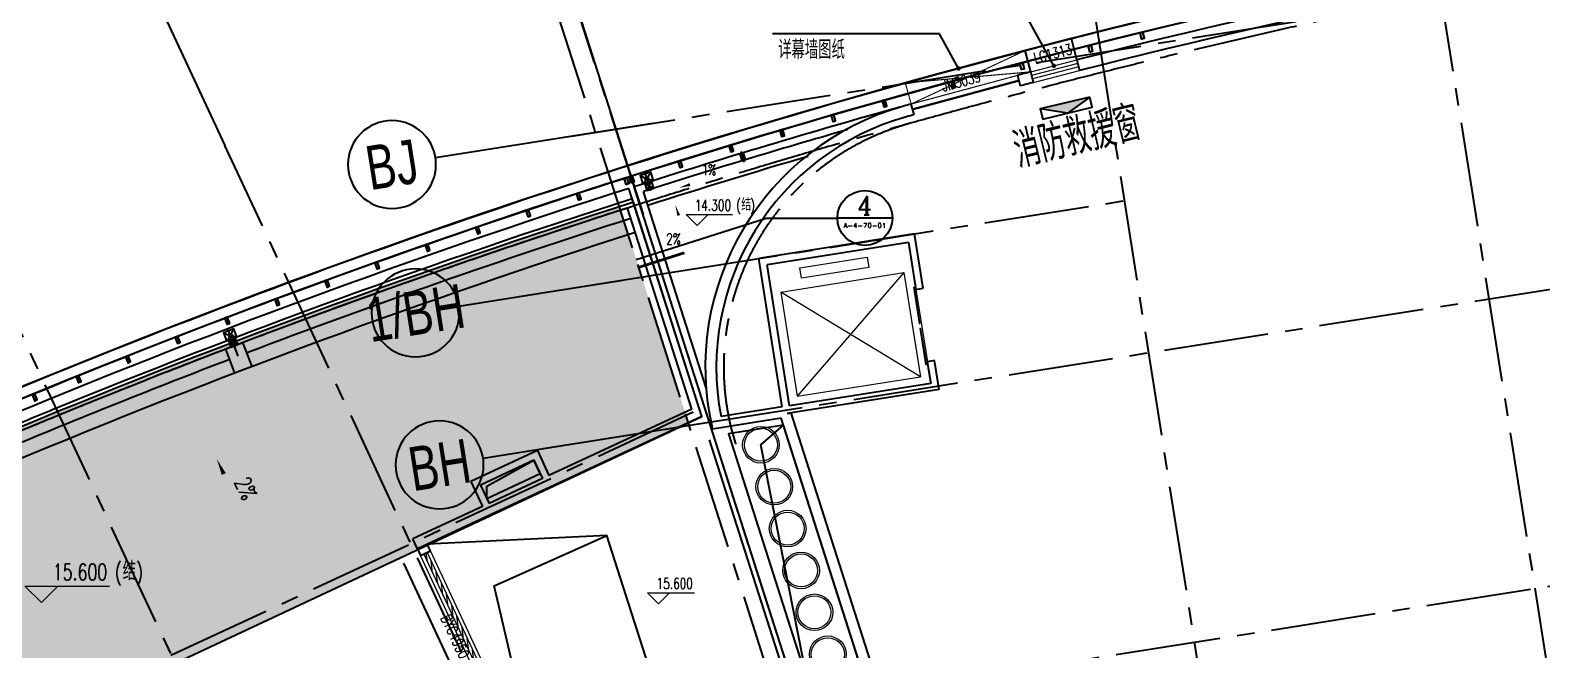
# Model space of a CAD drawing. Extents: x 162590 to 1345090, y -237084 to 1504616.
# Drawn here: x 666498 to 707707, y 164484 to 181396 of the extents above; entities that cross this region are included whole.
import ezdxf
from ezdxf.enums import TextEntityAlignment as Align

# ---------------------------------------------------------------- set-up
doc = ezdxf.new("R2010")
doc.units = 0
doc.linetypes.add('CENTER2', pattern=[28.575, 19.05, -3.175, 3.175, -3.175])
doc.layers.get('0').update_dxf_attribs({"color": 8})
doc.layers.get('Defpoints').update_dxf_attribs({"color": 8})
for name, color, linetype in [('#幕墙线-平面', 8, 'Continuous'), ('#文字', 8, 'Continuous'), ('#标注', 8, 'Continuous'), ('#轴线', 8, 'CENTER2'), ('A-FLOR', 8, 'Continuous'), ('A-FLOR-PIPE', 8, 'Continuous'), ('A-FLOR-SPCL', 8, 'Continuous'), ('A-FLOR-UNDR', 8, 'Continuous'), ('A-Hole', 8, 'Continuous'), ('CURTWALL', 8, 'Continuous'), ('DIM_IDEN', 8, 'Continuous'), ('DIM_LEAD', 8, 'Continuous'), ('WALL', 8, 'Continuous'), ('WINDOW_TEXT', 8, 'Continuous'), ('建-填充', 8, 'Continuous'), ('救援窗', 8, 'Continuous'), ('数据中心轮廓线', 8, 'Continuous')]:
    doc.layers.add(name, color=color, linetype=linetype)
for name, color, linetype, lineweight in [('DIM_ELEV', 8, 'Continuous', 5), ('DIM_SYMB', 8, 'Continuous', 5), ('E-建筑条件', 8, 'Continuous', 9), ('EVTR', 8, 'Continuous', 9), ('PUB_TEXT', 8, 'Continuous', 5), ('WINDOW', 8, 'Continuous', 13)]:
    doc.layers.add(name, color=color, linetype=linetype, lineweight=lineweight)
doc.styles.add('_TCH_DIM', font='SIMPLEX', dxfattribs={"bigfont": 'GBCBIG'})
doc.styles.add('_TCH_LABEL', font='COMPLEX', dxfattribs={"bigfont": 'GBCBIG'})
doc.styles.add('_TCH_WINDOW', font='SIMPLEX', dxfattribs={"height": 3.5, "bigfont": 'GBCBIG'})
doc.styles.add('JHZX', font='jrs.shx', dxfattribs={"width": 0.6, "bigfont": 'jhz.shx'})
doc.styles.add('图纸文字', font='txt.shx', dxfattribs={"width": 0.5, "bigfont": 'HZTXT.shx'})
doc.dimstyles.new('JZBZ-300', dxfattribs={"dimscale": 300, "dimtxt": 3, "dimasz": 1.5, "dimexe": 1, "dimexo": 1, "dimgap": 0.5, "dimtad": 1, "dimdec": 0, "dimdsep": 46, "dimtxsty": 'JHZX', "dimblk1": 'ARCHTICK', "dimblk2": 'ARCHTICK', "dimsah": 1, "dimcen": 0, "dimclrd": 1, "dimclre": 1, "dimclrt": 2, "dimadec": 3, "dimazin": 2, "dimtfac": 1, "dimtdec": 0, "dimtix": 1, "dimtmove": 0, "dimatfit": 3, "dimfxl": 1, "dimtolj": 1, "dimlwd": -1, "dimlwe": -1, "dimarcsym": 1})

# ---------------------------------------------------------------- blocks, each defined once
blk = doc.blocks.new('A$C6e55dde9')
at = {"layer": '救援窗'}
h = blk.add_hatch(color=256, dxfattribs=at)
edge = h.paths.add_edge_path()
edge.add_arc((-839, -143), 839, 350.4779, 360)
edge.add_arc((839, -143), 839, 180, 189.5221)
edge.add_line((12, -282), (693, 0))
edge.add_line((693, 0), (-693, 0))
edge.add_line((-693, 0), (-12, -282))
edge = h.paths.add_edge_path()
edge.add_line((-12, -282), (0, -287))
edge.add_line((0, -287), (12, -282))
edge.add_arc((839, -143), 839, 180, 189.5221, ccw=False)
edge.add_arc((-839, -143), 839, -9.5221, 0, ccw=False)
blk.add_lwpolyline([(693, 0), (-693, 0), (-693, -287), (693, -287)], close=True, dxfattribs=at)
blk.add_lwpolyline([(693, 0), (0, -287), (-693, 0)], dxfattribs=at)
blk = doc.blocks.new('A$Cf5e5299f')
at = {"layer": '#标注', "ltscale": 300}
blk.add_blockref('A$C6e55dde9', (0, 0), dxfattribs=at)
at = {"layer": '#文字', "style": '图纸文字', "width": 0.7}
blk.add_text('消防救援窗', height=1000, dxfattribs=at).set_placement((-1646, -1458))
blk = doc.blocks.new('ysd-w')
at = {"layer": 'A-FLOR-PIPE'}
blk.add_circle((0, 190), 50, dxfattribs=at)
at = {"layer": 'A-FLOR-SPCL'}
for p, q in [((-150, 340), (-35, 225)), ((-150, 100), (-43, 164)), ((35, 225), (150, 340)), ((150, 100), (43, 164))]:
    blk.add_line(p, q, dxfattribs=at)
at = {"layer": 'A-FLOR-SPCL', "ltscale": 0.2}
for p, q in [((-100, 100), (100, -100)), ((-100, -100), (100, 100)), ((0, -150), (0, 390))]:
    blk.add_line(p, q, dxfattribs=at)
at = {"layer": 'A-FLOR-SPCL'}
for points in [[(-150, 100), (150, 100), (150, 340), (-150, 340)], [(-100, -100), (100, -100), (100, 100), (-100, 100)]]:
    blk.add_lwpolyline(points, close=True, dxfattribs=at)
blk = doc.blocks.new('rain-3F')
at = {"layer": '建-填充'}
h = blk.add_hatch(dxfattribs=at)
h.set_pattern_fill('沙地', color=256, scale=200)
h.set_pattern_definition([(0, (-2140296.98, 1263610.29), (200, 200), [0, -400])])
edge = h.paths.add_edge_path()
edge.add_line((-84875, 184380), (-62718, 194712))
edge.add_line((-62718, 194712), (-64614, 200653))
edge.add_arc((0, 0), 210800, 107.84949, 112.75032)
edge.add_arc((-78776, 187910), 7046, 112.9165, 210.0582)
at = {"layer": 'A-FLOR-PIPE'}
for p, q in [((-61335, 202098), (-61240, 202127)), ((-61335, 202098), (-61277, 201906)), ((-61277, 201906), (-61182, 201935)), ((-61240, 202127), (-61182, 201935)), ((-75095, 196114), (-75345, 196768)), ((-74628, 196292), (-74878, 196946))]:
    blk.add_line(p, q, dxfattribs=at)
at = {"layer": 'A-FLOR-PIPE', "ltscale": 0.2}
for p, q in [((-61335, 202098), (-61182, 201935)), ((-61302, 202160), (-61215, 201873)), ((-61277, 201906), (-61240, 202127))]:
    blk.add_line(p, q, dxfattribs=at)
at = {"layer": 'A-FLOR-PIPE'}
for radius, start, end in [(211000, 106.06544, 107.64569), (210600, 106.40309, 107.64569), (210400, 107.79531, 110.81638), (210000, 107.79549, 112.75032), (210400, 110.95253, 112.75032)]:
    blk.add_arc((0, 0), radius, start, end, dxfattribs=at)
at = {"layer": 'A-Hole'}
blk.add_line((-75004, 196577), (-75183, 197044), dxfattribs=at)
at = {"layer": 'DIM_SYMB'}
for points in [[(-61480, 201631, 0, 0, 0), (-62980, 201172, 0, 80, 0), (-62693, 201260, 0, 0, 0)], [(-62613, 199208, 0, 0, 0), (-63090, 200703, 0, 80, 0), (-62998, 200417, 0, 0, 0)], [(-74704, 191867, 0, 0, 0), (-75590, 193767, 0, 120, 0), (-75400, 193359, 0, 0, 0)]]:
    blk.add_lwpolyline(points, format="xyseb", dxfattribs=at)
at = {"layer": 'A-FLOR-PIPE'}
for p, rotation in [((-63800, 201228), 17.69999999995632), ((-75147, 196951), 20.88445489729144)]:
    blk.add_blockref('ysd-w', p, dxfattribs=dict(at, rotation=rotation))
at = {"layer": 'PUB_TEXT', "style": '_TCH_DIM', "width": 0.705882}
for s, p in [('1%', (-62370, 201513)), ('2%', (-63335, 199624))]:
    blk.add_text(s, height=297.5, dxfattribs=at).set_placement(p)
blk.add_text('2%', height=446.2, rotation=295, dxfattribs=at).set_placement((-75125, 193142))
blk = doc.blocks.new('chimney')
at = {"layer": 'A-Hole'}
for points in [[(-58978, 187431), (-57878, 187606), (-60139, 194689), (-61638, 194452), (-59485, 187698), (-59104, 187819), (-58978, 187431)], [(-59482, 187699), (-60756, 194157), (-60139, 194689)], [(-57392, 181148), (-58470, 186590), (-57724, 187124)], [(-54993, 173630), (-56257, 180058), (-55694, 180763)]]:
    blk.add_lwpolyline(points, dxfattribs=at)
for points in [[(-56947, 181071), (-55848, 181245), (-57724, 187124), (-58822, 186950), (-58734, 186680), (-59115, 186557), (-57392, 181148), (-57011, 181269)], [(-54992, 173628), (-57148, 180385), (-56767, 180507), (-56794, 180589), (-55694, 180763), (-53388, 173535), (-54488, 173361), (-54614, 173751)]]:
    blk.add_lwpolyline(points, close=True, dxfattribs=at)
at = {"layer": 'E-建筑条件'}
for centre, radius in [((-60756, 194157), 500), ((-60756, 194157), 450), ((-60392, 193014), 500), ((-60392, 193014), 450), ((-60027, 191871), 500), ((-60027, 191871), 450), ((-59662, 190728), 500), ((-59662, 190728), 450), ((-59297, 189585), 500), ((-59297, 189585), 450), ((-58932, 188441), 500), ((-58932, 188441), 450), ((-58172, 186060), 500), ((-58172, 186060), 450), ((-57564, 184155), 500), ((-57564, 184155), 450), ((-57199, 183011), 500), ((-57199, 183011), 450), ((-56834, 181868), 500), ((-56834, 181868), 450), ((-56257, 180058), 500), ((-56257, 180058), 450), ((-55892, 178915), 500), ((-55892, 178915), 450), ((-55527, 177772), 500), ((-55527, 177772), 450), ((-55162, 176628), 500), ((-55162, 176628), 450), ((-54797, 175485), 500), ((-54797, 175485), 450), ((-54433, 174342), 500), ((-54433, 174342), 450)]:
    blk.add_circle(centre, radius, dxfattribs=at)
blk = doc.blocks.new('$WINLIB2D$00000039')
for points in [[(-0.5, 0.5), (-0.5, -0.5)], [(0.5, 0.5), (-0.5, 0.5)], [(0.5, -0.5), (0.5, 0.5)], [(-0.5, 0.1667), (0.5, 0.1667)], [(-0.3839, -0.1667), (-0.448, 0.1667)], [(-0.3159, -0.1667), (-0.38, 0.1667)], [(-0.2479, -0.1667), (-0.312, 0.1667)], [(-0.1799, -0.1667), (-0.244, 0.1667)], [(-0.1119, -0.1667), (-0.176, 0.1667)], [(-0.0439, -0.1667), (-0.108, 0.1667)], [(0.0241, -0.1667), (-0.04, 0.1667)], [(0.0921, -0.1667), (0.028, 0.1667)], [(0.16, -0.1667), (0.0959, 0.1667)], [(0.228, -0.1667), (0.1639, 0.1667)], [(0.296, -0.1667), (0.2319, 0.1667)], [(0.364, -0.1667), (0.2999, 0.1667)], [(0.432, -0.1667), (0.3679, 0.1667)], [(0.5, -0.1667), (0.4359, 0.1667)], [(-0.4519, -0.1667), (-0.5, 0.0836)], [(-0.5, -0.1667), (0.5, -0.1667)], [(0.5, -0.5), (-0.5, -0.5)]]:
    blk.add_lwpolyline(points)
blk = doc.blocks.new('$DorLib2D$00000213')
at = {"const_width": 0.02}
blk.add_lwpolyline([(0.5, 0), (-0.5, 0)], dxfattribs=at)
blk = doc.blocks.new('$WINLIB2D$00000001')
for points in [[(-0.5, 0.5), (-0.5, -0.5)], [(-0.5, 0.5), (0.5, 0.5)], [(0.5, -0.5), (0.5, 0.5)], [(0.5, 0.167), (-0.5, 0.167)], [(0.5, -0.167), (-0.5, -0.167)], [(-0.5, -0.5), (0.5, -0.5)]]:
    blk.add_lwpolyline(points)
blk = doc.blocks.new('$DORLIB2D$00000127')
for points in [[(-0.533, 0.795), (-0.533, 0.69)], [(-0.033, 0.795), (-0.533, 0.795)], [(-0.033, 0.69), (-0.533, 0.69)], [(-0.033, 0.795), (-0.033, 0.69)], [(0.533, 0.795), (0.033, 0.795)], [(0.033, 0.795), (0.033, 0.69)], [(0.533, 0.69), (0.033, 0.69)], [(0.533, 0.795), (0.533, 0.69)], [(0.5, 0.5), (-0.5, 0.5)]]:
    blk.add_lwpolyline(points)
blk = doc.blocks.new('A$C4b599ed2')
at = {"layer": 'A-FLOR'}
blk.add_line((-52236, -58931), (-70493, -19778), dxfattribs=at)
blk.add_lwpolyline([(-84876, -26320), (-62369, -15769), (-64234, -9925, 0.021897), (-81521, -16300, 0.451211), (-84876, -26320, -9.255659)], format="xyb", dxfattribs=at)
at = {"layer": 'A-FLOR-UNDR'}
for p, q in [((-64265, -9829), (-64356, -9544)), ((-45059, -69516), (-64213, -9498)), ((-62251, -14987), (-63962, -9628))]:
    blk.add_line(p, q, dxfattribs=at)
for points in [[(-62164, -16411), (-59709, -24105), (-62995, -25154), (-64955, -19015), (-69852, -19259)], [(-66742, -25929), (-68029, -20392), (-64955, -19015)]]:
    blk.add_lwpolyline(points, dxfattribs=at)
for radius, start, end in [(211200, 105.63792, 107.7), (211000, 106.06544, 107.64569), (211200, 107.74075, 112.75032)]:
    blk.add_arc((-1, -210700), radius, start, end, dxfattribs=at)
at = {"layer": 'A-Hole'}
blk.add_lwpolyline([(-68230, -18006), (-66780, -17330), (-66949, -16967), (-68399, -17643)], close=True, dxfattribs=at)
blk.add_lwpolyline([(-68230, -18006), (-68232, -17674), (-66949, -16967)], dxfattribs=at)
at = {"layer": 'CURTWALL'}
blk.add_lwpolyline([(-1, -62800, -0.065775), (38410, -67875, 0.399227), (47733, -62819), (62643, -16931, 0.425761), (57410, -7141, 0.169589), (-81792, -15655, 0.425761), (-85792, -26010), (-65402, -69738, 0.399227), (-55532, -73621, -0.096522), (-1, -62800, -0.094813)], format="xyb", dxfattribs=at)
at = {"layer": 'DIM_ELEV'}
for p, q in [((-62491, -10558), (-62791, -10258)), ((-62791, -10258), (-61532, -10258)), ((-62491, -10558), (-62191, -10258)), ((-80372, -20847), (-80822, -20397)), ((-80822, -20397), (-78518, -20397)), ((-80372, -20847), (-79922, -20397)), ((-63550, -20882), (-63850, -20582)), ((-63850, -20582), (-62572, -20582)), ((-63550, -20882), (-63250, -20582))]:
    blk.add_line(p, q, dxfattribs=at)
at = {"layer": 'DIM_IDEN'}
for p, q in [((-64156, -11485), (-60611, -10353)), ((-60611, -10353), (-58674, -10353)), ((-57174, -10353), (-58674, -10353))]:
    blk.add_line(p, q, dxfattribs=at)
at = {"layer": 'DIM_IDEN', "const_width": 75}
blk.add_lwpolyline([(-64088, -11699), (-62844, -11302)], dxfattribs=at)
at = {"layer": 'DIM_IDEN'}
blk.add_circle((-57924, -10353), 750, dxfattribs=at)
at = {"layer": 'DIM_LEAD'}
for p, q in [((-52773, -6199), (-53808, -4311)), ((-55890, -5327), (-60446, -5327)), ((-55372, -6271), (-55890, -5327))]:
    blk.add_line(p, q, dxfattribs=at)
at = {"layer": 'DIM_LEAD', "const_width": 60}
for points in [[(-52758, -6225, 1), (-52787, -6173, 1)], [(-55358, -6298, 1), (-55387, -6245, 1)]]:
    blk.add_lwpolyline(points, format="xyb", close=True, dxfattribs=at)
at = {"layer": 'EVTR'}
for p, q in [((-59694, -11713), (-57857, -11422)), ((-57857, -11422), (-57813, -11704)), ((-60218, -12373), (-56860, -11841)), ((-56860, -11841), (-59767, -15218)), ((-59650, -11995), (-59694, -11713)), ((-57813, -11704), (-59650, -11995)), ((-56860, -11841), (-56409, -14686)), ((-60218, -12373), (-59767, -15218)), ((-56409, -14686), (-60218, -12373)), ((-59767, -15218), (-56409, -14686))]:
    blk.add_line(p, q, dxfattribs=at)
at = {"layer": 'WALL'}
for p, q in [((-52143, -6038), (-52068, -6328)), ((-53766, -6458), (-53687, -6747)), ((-53327, -6653), (-53402, -6363)), ((-56583, -7532), (-56661, -7242)), ((-62369, -15769), (-64265, -9829)), ((-62644, -15566), (-64394, -10081)), ((-56571, -10788), (-60818, -11461)), ((-56737, -11017), (-60589, -11627)), ((-56737, -11017), (-56534, -12301)), ((-56336, -12270), (-56571, -10788)), ((-60176, -15510), (-60818, -11461)), ((-59979, -15479), (-60589, -11627)), ((-56534, -12301), (-56336, -12270)), ((-56023, -14245), (-56221, -14276)), ((-56221, -14276), (-56127, -14869)), ((-55898, -15035), (-56023, -14245)), ((-55898, -15035), (-60046, -15692)), ((-56127, -14869), (-59979, -15479)), ((-62644, -15566), (-66535, -17381)), ((-60179, -15511), (-61843, -15774)), ((-60176, -15510), (-60179, -15511)), ((-62369, -15769), (-66499, -17695)), ((-60202, -15818), (-62077, -16115)), ((-53389, -37165), (-60202, -15818)), ((-60046, -15692), (-59933, -15674)), ((-52997, -37407), (-59933, -15674)), ((-66852, -16701), (-68665, -17547)), ((-66852, -16701), (-66535, -17381)), ((-66949, -16967), (-68399, -17643)), ((-66949, -16967), (-66716, -17466)), ((-68665, -17547), (-68348, -18226)), ((-68399, -17643), (-68166, -18142)), ((-66716, -17466), (-68166, -18142)), ((-66499, -17695), (-68130, -18456)), ((-68348, -18226), (-70251, -19114)), ((-68130, -18456), (-70124, -19386)), ((-70124, -19386), (-70251, -19114)), ((-69768, -19440), (-69852, -19259)), ((-70124, -19386), (-70040, -19567)), ((-70040, -19567), (-69768, -19440))]:
    blk.add_line(p, q, dxfattribs=at)
for centre, radius, start, end in [((-1, -210700), 211200, 93.69173, 104.29325), ((-1, -210700), 210900, 93.69208, 104.293), ((-1, -210700), 211200, 104.64593, 104.74789), ((-1, -210700), 210900, 104.64618, 104.74731), ((-54873, -14426), 7400, 105.6191, 193.1967), ((-1, -210700), 211200, 105.56176, 105.61913), ((-54873, -14426), 7100, 105.6191, 190.9496), ((-1, -210700), 210900, 105.56234, 105.61913), ((-1, -210700), 210900, 107.74075, 112.32559), ((-1, -210700), 210700, 107.79518, 112.32559), ((-1, -210700), 210900, 112.32178, 112.75032), ((-1, -210700), 210700, 112.32178, 112.75032)]:
    blk.add_arc(centre, radius, start, end, dxfattribs=at)
at = {"layer": '数据中心轮廓线'}
for p, q in [((-52143, -6038), (-52291, -5456)), ((-53402, -6363), (-53554, -5782))]:
    blk.add_line(p, q, dxfattribs=at)
blk.add_lwpolyline([(57491, -6852, 0.169589), (-81908, -15378, 0.425761), (-86064, -26137), (-65674, -69865, 0.399227), (-55419, -73899, -0.163334), (38332, -68165, 0.399227), (48018, -62911), (62928, -17024, 0.425761)], format="xyb", close=True, dxfattribs=at)
at = {"layer": '数据中心轮廓线', "const_width": 30}
for points in [[(-56661, -7242), (-56822, -6664), (-53554, -5782), (-53402, -6364), (-56661, -7242)], [(-56661, -7242), (-53554, -5782)], [(-56822, -6664), (-53402, -6364)]]:
    blk.add_lwpolyline(points, dxfattribs=at)
at = {"layer": 'A-FLOR-SPCL'}
blk.add_blockref('rain-3F', (-1, -210700), dxfattribs=at)
at = {"layer": 'A-Hole'}
blk.add_blockref('chimney', (-1, -210700), dxfattribs=at)
at = {"layer": 'WINDOW'}
ref = blk.add_blockref('$WINLIB2D$00000001', (-52735, -6345), dxfattribs=dict(at, xscale=1300, yscale=300, zscale=-1300, rotation=14.46959072289567))
ref.add_attrib('A', 'LC1313', (-53278, -6142), dxfattribs={"layer": 'WINDOW_TEXT', "height": 297.5, "rotation": 14.4696, "style": '_TCH_WINDOW', "width": 0.705882})
ref = blk.add_blockref('$DorLib2D$00000213', (-55174, -6995), dxfattribs=dict(at, xscale=-3000, yscale=3000, zscale=3000, rotation=15.15482359839834))
ref.add_attrib('A', 'JM3039', (-55782, -6907), dxfattribs={"layer": 'WINDOW_TEXT', "height": 297.5, "rotation": 15.1548, "style": '_TCH_WINDOW', "width": 0.705882})
at = {"layer": 'WINDOW', "xscale": 2000, "yscale": 200, "zscale": 2000, "rotation": 99.00000000001445}
blk.add_blockref('$DORLIB2D$00000127', (-56278, -13273), dxfattribs=at)
at = {"layer": 'WINDOW'}
ref = blk.add_blockref('$WINLIB2D$00000039', (-68868, -21724), dxfattribs=dict(at, xscale=4900, yscale=300, zscale=4900, rotation=294.9999999999864))
ref.add_attrib('A', 'BYC4950', (-69495, -21266), dxfattribs={"layer": 'WINDOW_TEXT', "height": 297.5, "rotation": 295, "style": '_TCH_WINDOW', "width": 0.705882})
at = {"layer": 'PUB_TEXT', "style": '_TCH_DIM'}
for s, height, p in [('详幕墙图纸', 506.4, (-60289, -6010)), ('结', 338, (-61292, -10153)), ('结', 506, (-78158, -20239))]:
    blk.add_text(s, height=height, dxfattribs=at).set_placement(p)
at = {"layer": 'PUB_TEXT', "style": '_TCH_DIM', "width": 0.705882}
for s, height, p in [('14.300', 297.5, (-62562, -10153)), ('(', 298, (-61432, -10153)), (')', 298, (-61046, -10153)), ('(', 446, (-78368, -20239)), (')', 446, (-77790, -20239)), ('15.600', 446.2, (-80063, -20239)), ('15.600', 297.5, (-63602, -20477))]:
    blk.add_text(s, height=height, dxfattribs=at).set_placement(p)
at = {"layer": 'PUB_TEXT', "style": '_TCH_LABEL'}
for s, height, p, p2 in [('4', 515, (-58120, -10270), (-57728, -10270)), ('A-4-70-01', 129.5, (-58507, -10620), (-57341, -10620))]:
    blk.add_text(s, height=height, dxfattribs=at).set_placement(p, p2, align=Align.FIT)
blk = doc.blocks.new('*U49')
blk.add_line((0, -20), (0, 0))
blk.add_circle((0, -24), 4)
at = {"style": 'JHZX', "width": 0.75}
blk.add_attdef('AXES', text='', height=4, dxfattribs=at).set_placement((0, -24), align=Align.MIDDLE_CENTER)
blk = doc.blocks.new('*U48')
blk.add_line((20, 0), (0, 0))
blk.add_circle((24, 0), 4)
at = {"style": 'JHZX', "width": 0.75}
blk.add_attdef('AXES', text='', height=4, dxfattribs=at).set_placement((24, 0), align=Align.MIDDLE_CENTER)
blk = doc.blocks.new('_ARCHTICK')
at = {"color": 0, "linetype": 'ByBlock', "const_width": 0.15}
blk.add_lwpolyline([(-0.5, -0.5), (0.5, 0.5)], dxfattribs=at)
blk = doc.blocks.new('*D1396')
at = {"layer": '#标注', "color": 8, "ltscale": 300, "transparency": 16777216}
for p, q in [((815530, 186296), (817059, 191004)), ((653692, 176398), (651600, 180884))]:
    blk.add_line(p, q, dxfattribs=at)
blk.add_arc((747175, -24078), 225850, 72, 115, dxfattribs=at)
at = {"layer": 'Defpoints', "color": 0, "ltscale": 300, "transparency": 16777216}
for p in [(761619, 201310), (815437, 186011), (653819, 176126), (747175, -24078)]:
    blk.add_point(p, dxfattribs=at)
at = {"layer": '#标注', "color": 8, "ltscale": 300, "transparency": 16777216, "xscale": 450, "yscale": 450, "zscale": 450}
for p, rotation in [((816967, 190718), 341.9999999957651), ((651727, 180612), 205.0000000052078)]:
    blk.add_blockref('_ARCHTICK', p, dxfattribs=dict(at, rotation=rotation))
at = {"layer": '#标注', "color": 8, "ltscale": 300, "transparency": 16777216, "insert": (733351, 201950), "char_height": 900, "attachment_point": 5, "rotation": 3.5, "style": 'JHZX'}
blk.add_mtext('\\A1;43°', dxfattribs=at)
blk = doc.blocks.new('*D1400')
at = {"layer": '#标注', "color": 8, "ltscale": 300, "transparency": 16777216}
for p, q in [((712572, 194399), (711985, 198103)), ((679923, 186651), (678783, 190223))]:
    blk.add_line(p, q, dxfattribs=at)
blk.add_arc((747175, -24078), 224650, 99, 107.7, dxfattribs=at)
at = {"layer": 'Defpoints', "color": 0, "ltscale": 300, "transparency": 16777216}
for p in [(700851, 195744), (712619, 194103), (680014, 186365), (747175, -24078)]:
    blk.add_point(p, dxfattribs=at)
at = {"layer": '#标注', "color": 8, "ltscale": 300, "transparency": 16777216, "xscale": 450, "yscale": 450, "zscale": 450}
for p, rotation in [((712032, 197806), 9.000000000000254), ((678874, 189938), 197.6999999998196)]:
    blk.add_blockref('_ARCHTICK', p, dxfattribs=dict(at, rotation=rotation))
at = {"layer": '#标注', "color": 8, "ltscale": 300, "transparency": 16777216, "insert": (695165, 195085), "char_height": 900, "attachment_point": 5, "rotation": 13.35, "style": 'JHZX'}
blk.add_mtext('\\A1;8.7°', dxfattribs=at)
blk = doc.blocks.new('*D1401')
at = {"layer": '#标注', "color": 8, "ltscale": 300, "transparency": 16777216}
for p, q in [((679923, 186651), (678783, 190223)), ((653692, 176398), (652107, 179796))]:
    blk.add_line(p, q, dxfattribs=at)
blk.add_arc((747175, -24078), 224650, 107.7, 115, dxfattribs=at)
at = {"layer": 'Defpoints', "color": 0, "ltscale": 300, "transparency": 16777216}
for p in [(669849, 186845), (680014, 186365), (653819, 176126), (747175, -24078)]:
    blk.add_point(p, dxfattribs=at)
at = {"layer": '#标注', "color": 8, "ltscale": 300, "transparency": 16777216, "xscale": 450, "yscale": 450, "zscale": 450}
for p, rotation in [((678874, 189938), 17.69999999981978), ((652234, 179524), 205.0000000052079)]:
    blk.add_blockref('_ARCHTICK', p, dxfattribs=dict(at, rotation=rotation))
at = {"layer": '#标注', "color": 8, "ltscale": 300, "transparency": 16777216, "insert": (665170, 185714), "char_height": 900, "attachment_point": 5, "rotation": 21.35, "style": 'JHZX'}
blk.add_mtext('\\A1;7.3°', dxfattribs=at)
blk = doc.blocks.new('*D1238')
at = {"layer": '#标注', "color": 8, "ltscale": 300, "transparency": 16777216}
for p, q in [((815530, 186296), (817059, 191004)), ((653692, 176398), (651600, 180884))]:
    blk.add_line(p, q, dxfattribs=at)
blk.add_arc((747175, -24078), 225850, 72, 115, dxfattribs=at)
at = {"layer": 'Defpoints', "color": 0, "ltscale": 300, "transparency": 16777216}
for p in [(761619, 201310), (815437, 186011), (653819, 176126), (747175, -24078)]:
    blk.add_point(p, dxfattribs=at)
at = {"layer": '#标注', "color": 8, "ltscale": 300, "transparency": 16777216, "xscale": 450, "yscale": 450, "zscale": 450}
for p, rotation in [((816967, 190718), 341.9999999957651), ((651727, 180612), 205.0000000052078)]:
    blk.add_blockref('_ARCHTICK', p, dxfattribs=dict(at, rotation=rotation))
at = {"layer": '#标注', "color": 8, "ltscale": 300, "transparency": 16777216, "insert": (733351, 201950), "char_height": 900, "attachment_point": 5, "rotation": 3.5, "style": 'JHZX'}
blk.add_mtext('\\A1;43°', dxfattribs=at)
blk = doc.blocks.new('*D1242')
at = {"layer": '#标注', "color": 8, "ltscale": 300, "transparency": 16777216}
for p, q in [((712572, 194399), (711985, 198103)), ((679923, 186651), (678783, 190223))]:
    blk.add_line(p, q, dxfattribs=at)
blk.add_arc((747175, -24078), 224650, 99, 107.7, dxfattribs=at)
at = {"layer": 'Defpoints', "color": 0, "ltscale": 300, "transparency": 16777216}
for p in [(700851, 195744), (712619, 194103), (680014, 186365), (747175, -24078)]:
    blk.add_point(p, dxfattribs=at)
at = {"layer": '#标注', "color": 8, "ltscale": 300, "transparency": 16777216, "xscale": 450, "yscale": 450, "zscale": 450}
for p, rotation in [((712032, 197806), 9.000000000000254), ((678874, 189938), 197.6999999998196)]:
    blk.add_blockref('_ARCHTICK', p, dxfattribs=dict(at, rotation=rotation))
at = {"layer": '#标注', "color": 8, "ltscale": 300, "transparency": 16777216, "insert": (695165, 195085), "char_height": 900, "attachment_point": 5, "rotation": 13.35, "style": 'JHZX'}
blk.add_mtext('\\A1;8.7°', dxfattribs=at)
blk = doc.blocks.new('*D1243')
at = {"layer": '#标注', "color": 8, "ltscale": 300, "transparency": 16777216}
for p, q in [((679923, 186651), (678783, 190223)), ((653692, 176398), (652107, 179796))]:
    blk.add_line(p, q, dxfattribs=at)
blk.add_arc((747175, -24078), 224650, 107.7, 115, dxfattribs=at)
at = {"layer": 'Defpoints', "color": 0, "ltscale": 300, "transparency": 16777216}
for p in [(669849, 186845), (680014, 186365), (653819, 176126), (747175, -24078)]:
    blk.add_point(p, dxfattribs=at)
at = {"layer": '#标注', "color": 8, "ltscale": 300, "transparency": 16777216, "xscale": 450, "yscale": 450, "zscale": 450}
for p, rotation in [((678874, 189938), 17.69999999981978), ((652234, 179524), 205.0000000052079)]:
    blk.add_blockref('_ARCHTICK', p, dxfattribs=dict(at, rotation=rotation))
at = {"layer": '#标注', "color": 8, "ltscale": 300, "transparency": 16777216, "insert": (665170, 185714), "char_height": 900, "attachment_point": 5, "rotation": 21.35, "style": 'JHZX'}
blk.add_mtext('\\A1;7.3°', dxfattribs=at)
blk = doc.blocks.new('*D1322')
at = {"layer": '#标注', "color": 8, "ltscale": 300, "transparency": 16777216}
for p, q in [((815530, 186296), (817059, 191004)), ((653692, 176398), (651600, 180884))]:
    blk.add_line(p, q, dxfattribs=at)
blk.add_arc((747175, -24078), 225850, 72, 115, dxfattribs=at)
at = {"layer": 'Defpoints', "color": 0, "ltscale": 300, "transparency": 16777216}
for p in [(761619, 201310), (815437, 186011), (653819, 176126), (747175, -24078)]:
    blk.add_point(p, dxfattribs=at)
at = {"layer": '#标注', "color": 8, "ltscale": 300, "transparency": 16777216, "xscale": 450, "yscale": 450, "zscale": 450}
for p, rotation in [((816967, 190718), 341.9999999957651), ((651727, 180612), 205.0000000052078)]:
    blk.add_blockref('_ARCHTICK', p, dxfattribs=dict(at, rotation=rotation))
at = {"layer": '#标注', "color": 8, "ltscale": 300, "transparency": 16777216, "insert": (733351, 201950), "char_height": 900, "attachment_point": 5, "rotation": 3.5, "style": 'JHZX'}
blk.add_mtext('\\A1;43°', dxfattribs=at)
blk = doc.blocks.new('*D1326')
at = {"layer": '#标注', "color": 8, "ltscale": 300, "transparency": 16777216}
for p, q in [((712572, 194399), (711985, 198103)), ((679923, 186651), (678783, 190223))]:
    blk.add_line(p, q, dxfattribs=at)
blk.add_arc((747175, -24078), 224650, 99, 107.7, dxfattribs=at)
at = {"layer": 'Defpoints', "color": 0, "ltscale": 300, "transparency": 16777216}
for p in [(700851, 195744), (712619, 194103), (680014, 186365), (747175, -24078)]:
    blk.add_point(p, dxfattribs=at)
at = {"layer": '#标注', "color": 8, "ltscale": 300, "transparency": 16777216, "xscale": 450, "yscale": 450, "zscale": 450}
for p, rotation in [((712032, 197806), 9.000000000000254), ((678874, 189938), 197.6999999998196)]:
    blk.add_blockref('_ARCHTICK', p, dxfattribs=dict(at, rotation=rotation))
at = {"layer": '#标注', "color": 8, "ltscale": 300, "transparency": 16777216, "insert": (695165, 195085), "char_height": 900, "attachment_point": 5, "rotation": 13.35, "style": 'JHZX'}
blk.add_mtext('\\A1;8.7°', dxfattribs=at)
blk = doc.blocks.new('*D1327')
at = {"layer": '#标注', "color": 8, "ltscale": 300, "transparency": 16777216}
for p, q in [((679923, 186651), (678783, 190223)), ((653692, 176398), (652107, 179796))]:
    blk.add_line(p, q, dxfattribs=at)
blk.add_arc((747175, -24078), 224650, 107.7, 115, dxfattribs=at)
at = {"layer": 'Defpoints', "color": 0, "ltscale": 300, "transparency": 16777216}
for p in [(669849, 186845), (680014, 186365), (653819, 176126), (747175, -24078)]:
    blk.add_point(p, dxfattribs=at)
at = {"layer": '#标注', "color": 8, "ltscale": 300, "transparency": 16777216, "xscale": 450, "yscale": 450, "zscale": 450}
for p, rotation in [((678874, 189938), 17.69999999981978), ((652234, 179524), 205.0000000052079)]:
    blk.add_blockref('_ARCHTICK', p, dxfattribs=dict(at, rotation=rotation))
at = {"layer": '#标注', "color": 8, "ltscale": 300, "transparency": 16777216, "insert": (665170, 185714), "char_height": 900, "attachment_point": 5, "rotation": 21.35, "style": 'JHZX'}
blk.add_mtext('\\A1;7.3°', dxfattribs=at)
blk = doc.blocks.new('lz')
at = {"layer": '#幕墙线-平面', "ltscale": 250}
for points in [[(-33, 0, -0.414214), (-40, 7), (-40, 172, -0.414214), (-33, 180), (32, 180, -0.414214), (40, 172), (40, 7, -0.414214), (32, 0)], [(-33, 6, -0.414214), (-34, 7), (-34, 172, -0.414214), (-33, 174), (32, 174, -0.414214), (34, 172), (34, 7, -0.414214), (32, 6)]]:
    blk.add_lwpolyline(points, format="xyb", close=True, dxfattribs=at)
blk = doc.blocks.new('XLZ')
at = {"layer": '#幕墙线-平面', "ltscale": 250}
for points in [[(-33, 0, -0.414214), (-40, 7), (-40, 172, -0.414214), (-33, 180), (32, 180, -0.414214), (40, 172), (40, 7, -0.414214), (32, 0)], [(-33, 6, -0.414214), (-34, 7), (-34, 172, -0.414214), (-33, 174), (32, 174, -0.414214), (34, 172), (34, 7, -0.414214), (32, 6)]]:
    blk.add_lwpolyline(points, format="xyb", close=True, dxfattribs=at)
blk = doc.blocks.new('A$C931fc625')
at = {"rotation": 198.1151234275558}
for p in [(-64448, -25458), (-64305, -25413)]:
    blk.add_blockref('XLZ', p, dxfattribs=at)

msp = doc.modelspace()

# ---------------------------------------------------------------- linework, layer by layer
at = {"layer": '#幕墙线-平面'}
msp.add_lwpolyline([(804667.4, 179769.9, -0.4257611), (810104.3, 169598.2), (795194.6, 123710.9, -0.3992271), (785508.5, 118457.6, 0.131617), (709125.3, 118533.5, 0.0310521), (691756.9, 112723.5, -0.3992271), (681502.8, 116757.2), (661112, 160485.4, -0.4257611), (665268.7, 171244, -0.0303466), (689515, 179722.5, -0.1385295)], format="xyb", close=True, dxfattribs=at)
msp.add_lwpolyline([(804586, 179481.2, -0.4257611), (809819, 169690.9), (794909.3, 123803.6, -0.3992271), (785586.4, 118747.3, 0.131617), (709047.9, 118823.3, 0.0310521), (691644.3, 113001.5, -0.3992271), (681774.7, 116884), (661383.9, 160612.2, -0.4257611), (665384.7, 170967.3, -0.0303466), (689596.7, 179433.8, -0.1385295), (804586, 179481.2)], format="xyb", dxfattribs=at)
at = {"layer": '#轴线', "ltscale": 150}
for p, q in [((715348.7, 116777.7), (704273.2, 186706)), ((705340.2, 107008.5), (680014.3, 186365.2)), ((681253.7, 178504), (732829.9, 186672.8)), ((702465.2, 114208.2), (679490.5, 186197.3)), ((706064.4, 115307.2), (694988.9, 185235.5)), ((680484.7, 169978.7), (734128.3, 178475)), ((701811.6, 113903.4), (671805.7, 178251.3)), ((679827.7, 174127), (696334.2, 176741.4)), ((695286.2, 110860.6), (665280.3, 175208.4)), ((684576.4, 170965.8), (658569.7, 158838.7)), ((683408.1, 162342), (735379.8, 170573.5))]:
    msp.add_line(p, q, dxfattribs=at)
for centre, radius, start, end in [((747175.2, -24077.7), 210700, 71.184181, 115.815819), ((692303.8, 172196.5), 6900, 105.61913, 197.7)]:
    msp.add_arc(centre, radius, start, end, dxfattribs=at)

# ---------------------------------------------------------------- block references
at = {"layer": '#标注'}
ref = msp.add_blockref('*U49', (671805.7, 178251.3), dxfattribs=dict(at, xscale=-300, yscale=300, zscale=300, rotation=205.0000000052049))
ref.add_attrib('AXES', 'A3', dxfattribs={"layer": '0', "height": 1200, "rotation": 25, "style": 'JHZX', "width": 0.75}).set_placement((668762.9, 184776.7), align=Align.MIDDLE_CENTER)
ref = msp.add_blockref('*U49', (683206.6, 176362.2), dxfattribs=dict(at, xscale=-300.0000000000005, yscale=300.0000000000005, zscale=300, rotation=197.6999999913982))
ref.add_attrib('AXES', 'B1', dxfattribs={"layer": '0', "height": 1200, "rotation": 17.7, "style": 'JHZX', "width": 0.75}).set_placement((681017.6, 183221.4), align=Align.MIDDLE_CENTER)
ref = msp.add_blockref('*U48', (683471.9, 178855.3), dxfattribs=dict(at, xscale=-300.0000000000001, yscale=300.0000000000001, rotation=8.999999999989097))
ref.add_attrib('AXES', 'BJ', dxfattribs={"layer": '0', "height": 1200, "rotation": 9, "style": 'JHZX', "width": 0.75}).set_placement((676360.5, 177729), align=Align.MIDDLE_CENTER)
at = {"layer": '#标注', "ltscale": 300, "rotation": 13.62317684204737}
msp.add_blockref('A$Cf5e5299f', (694709.4, 179408.7), dxfattribs=at)
at = {"layer": '#标注'}
ref = msp.add_blockref('*U48', (684113.2, 174805.8), dxfattribs=dict(at, xscale=-300.0000000000001, yscale=300.0000000000001, rotation=8.999999999989097))
ref.add_attrib('AXES', '1/BH', dxfattribs={"layer": '0', "height": 1200, "rotation": 9, "style": 'JHZX', "width": 0.75}).set_placement((677001.9, 173679.4), align=Align.MIDDLE_CENTER)
ref = msp.add_blockref('*U48', (684770.3, 170657.5), dxfattribs=dict(at, xscale=-300.0000000000001, yscale=300.0000000000001, rotation=8.999999999989097))
ref.add_attrib('AXES', 'BH', dxfattribs={"layer": '0', "height": 1200, "rotation": 9, "style": 'JHZX', "width": 0.75}).set_placement((677658.9, 169531.2), align=Align.MIDDLE_CENTER)
at = {"ltscale": 300}
msp.add_blockref('A$C4b599ed2', (747176.4, 186622.3), dxfattribs=at)
for p, rotation in [((696791.6, 181333.4), 193.7815332259685), ((695381.1, 180982.3), 194.1752913181388), ((693517.2, 180501.9), 194.569049410309)]:
    msp.add_blockref('lz', p, dxfattribs=dict(rotation=rotation))
at = {"xscale": -1}
for p, rotation in [((691639.1, 180000.6), 195.7491973187678), ((689765.4, 179481.5), 195.7491973187678), ((688368.3, 179082.3), 196.1429166500517), ((686974, 178673.5), 196.5366359813357), ((685582.5, 178255.2), 196.9303553126196), ((684193.9, 177827.3), 197.3240746439036), ((681425.8, 176942.9), 198.1115133064715), ((680046.4, 176486.5), 198.5052326377554), ((678670.1, 176020.6), 198.8989519690394), ((677297, 175545.2), 199.2926713003233), ((675927.3, 175060.4), 199.6863906316073), ((674560.9, 174566.3), 200.0801099628912), ((673198, 174062.7), 200.4738292941751), ((671838.5, 173549.8), 200.8675486254591), ((670482.6, 173027.6), 201.261267956743), ((669130.3, 172496), 201.6549872880271), ((667781.7, 171955.2), 202.048706619311), ((666583.2, 171461.3), 202.0487066193109)]:
    msp.add_blockref('lz', p, dxfattribs=dict(at, rotation=rotation))
at = {"ltscale": 10}
msp.add_blockref('A$C931fc625', (747175.2, 202822.3), dxfattribs=at)

# ---------------------------------------------------------------- dimensions: what is measured, and where the dimension line sits
at = {"layer": '#标注', "ltscale": 300}
for base, p1, p2, picture, middle in [((761618.7, 201309.9), (815437, 186010.6), (653818.8, 176125.6), '*D1396', (733350.7, 201949.9)), ((761618.7, 201309.9), (815437, 186010.6), (653818.8, 176125.6), '*D1238', (733350.7, 201949.9)), ((761618.7, 201309.9), (815437, 186010.6), (653818.8, 176125.6), '*D1322', (733350.7, 201949.9)), ((700851.4, 195744.3), (712618.8, 194102.6), (680014.3, 186365.2), '*D1400', (695165.2, 195085.5)), ((700851.4, 195744.3), (712618.8, 194102.6), (680014.3, 186365.2), '*D1242', (695165.2, 195085.5)), ((700851.4, 195744.3), (712618.8, 194102.6), (680014.3, 186365.2), '*D1326', (695165.2, 195085.5)), ((669849.3, 186844.8), (680014.3, 186365.2), (653818.8, 176125.6), '*D1401', (665169.7, 185714.2)), ((669849.3, 186844.8), (680014.3, 186365.2), (653818.8, 176125.6), '*D1243', (665169.7, 185714.2)), ((669849.3, 186844.8), (680014.3, 186365.2), (653818.8, 176125.6), '*D1327', (665169.7, 185714.2))]:
    dim = msp.add_angular_dim_3p(base=base, center=(747175.2, -24077.7), p1=p1, p2=p2, dimstyle='JZBZ-300', override={"dimclrd": 8, "dimclre": 8, "dimclrt": 8}, dxfattribs=at)
    dim.commit()
    dim.dimension.update_dxf_attribs({"geometry": picture, "text_midpoint": middle})

doc.saveas('drawing.dxf')
